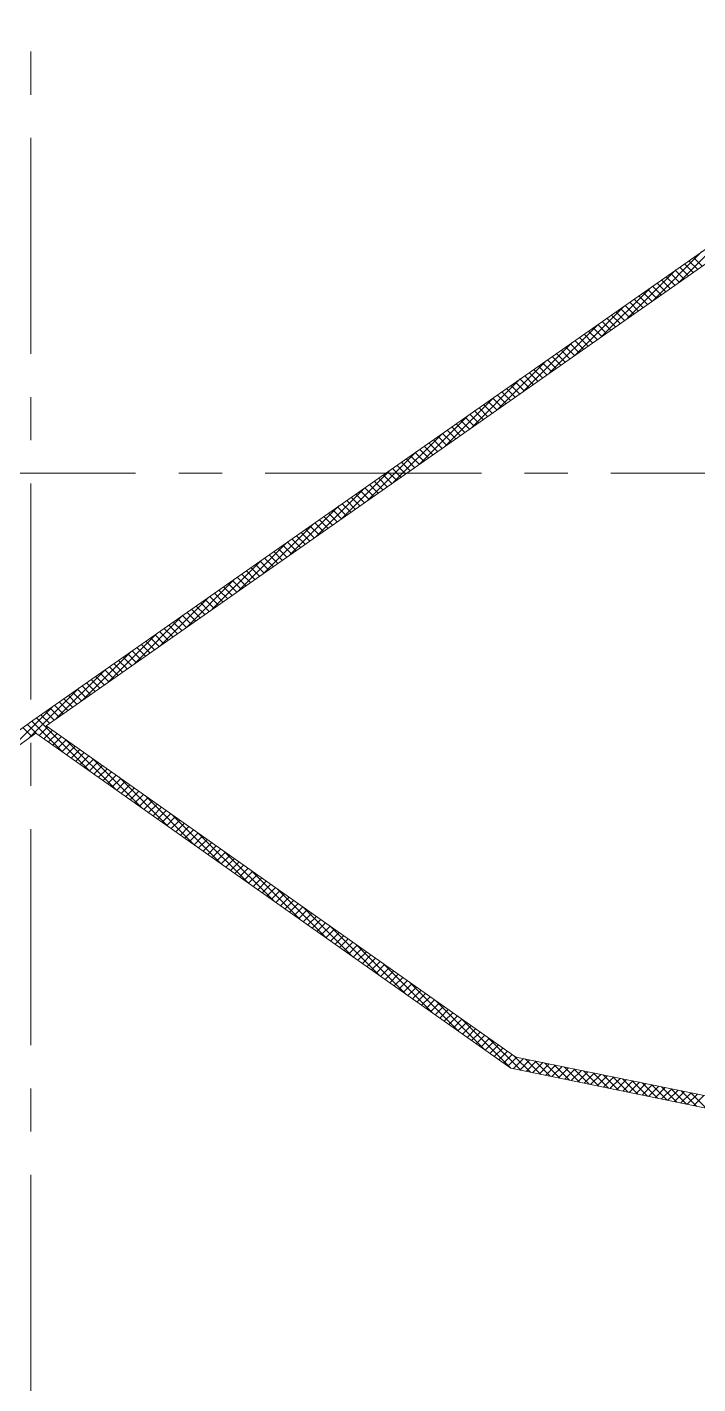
# Model space of a CAD drawing. Header units: millimetres. Extents: x -394 to 6212, y -2458 to 809.
# Drawn here: x 2861.34 to 2869.1, y -1843.38 to -1827.68 of the extents above; entities that cross this region are included whole.
import ezdxf

# ---------------------------------------------------------------- set-up
doc = ezdxf.new("R2010")
doc.units = ezdxf.units.MM
doc.linetypes.add('CENTERX2', pattern=[4, 2.5, -0.5, 0.5, -0.5])
for name, color, linetype, lineweight, true_color in [('1', 1, 'Continuous', 18, 0xff0000), ('2', 2, 'Continuous', 18, 0xffff00), ('3', 3, 'CENTERX2', 18, 0x00ff00)]:
    doc.layers.add(name, color=color, linetype=linetype, lineweight=lineweight, true_color=true_color)

msp = doc.modelspace()

# ---------------------------------------------------------------- linework, layer by layer
at = {"layer": '1'}
for p, q in [((2870.42308, -1829.38226), (2861.41011, -1835.69914)), ((2870.4332, -1829.54416), (2861.56301, -1835.76097)), ((2861.41011, -1835.69914), (2855.89552, -1839.6953)), ((2861.44339, -1835.84593), (2855.95354, -1839.82416)), ((2861.44339, -1835.84593), (2866.93938, -1839.72559)), ((2861.56301, -1835.76097), (2866.99547, -1839.59579)), ((2866.99547, -1839.59579), (2879.03907, -1842.05141)), ((2866.93938, -1839.72559), (2879.03907, -1842.19265))]:
    msp.add_line(p, q, dxfattribs=at)
at = {"layer": '2'}
for p, q in [((2868.88524, -1830.62908), (2869.45018, -1830.06413)), ((2868.58503, -1830.83948), (2869.14998, -1830.27454)), ((2869.15284, -1830.44152), (2869.05348, -1830.34216)), ((2868.28482, -1831.04989), (2868.84977, -1830.48494)), ((2868.88885, -1830.62654), (2868.78949, -1830.52719)), ((2868.94165, -1830.58954), (2868.84229, -1830.49018)), ((2868.99445, -1830.55253), (2868.89509, -1830.45318)), ((2869.04725, -1830.51553), (2868.94789, -1830.41617)), ((2869.10004, -1830.47853), (2869.00069, -1830.37917)), ((2868.67766, -1830.77456), (2868.5783, -1830.6752)), ((2868.73046, -1830.73756), (2868.6311, -1830.6382)), ((2868.78326, -1830.70055), (2868.6839, -1830.60119)), ((2868.83605, -1830.66355), (2868.7367, -1830.56419)), ((2867.98461, -1831.26029), (2868.54956, -1830.69535)), ((2868.46647, -1830.92258), (2868.36711, -1830.82322)), ((2868.51926, -1830.88557), (2868.41991, -1830.78622)), ((2868.57206, -1830.84857), (2868.4727, -1830.74921)), ((2868.62486, -1830.81157), (2868.5255, -1830.71221)), ((2867.68441, -1831.4707), (2868.24935, -1830.90575)), ((2868.25527, -1831.0706), (2868.15592, -1830.97124)), ((2868.30807, -1831.03359), (2868.20871, -1830.93423)), ((2868.36087, -1830.99659), (2868.26151, -1830.89723)), ((2868.41367, -1830.95958), (2868.31431, -1830.86022)), ((2867.3842, -1831.6811), (2867.94914, -1831.11616)), ((2867.99128, -1831.25562), (2867.89193, -1831.15626)), ((2868.04408, -1831.21861), (2867.94472, -1831.11926)), ((2868.09688, -1831.18161), (2867.99752, -1831.08225)), ((2868.14968, -1831.1446), (2868.05032, -1831.04525)), ((2868.20248, -1831.1076), (2868.10312, -1831.00824)), ((2867.78009, -1831.40364), (2867.68073, -1831.30428)), ((2867.83289, -1831.36663), (2867.73353, -1831.26727)), ((2867.88569, -1831.32963), (2867.78633, -1831.23027)), ((2867.93848, -1831.29262), (2867.83913, -1831.19326)), ((2867.08399, -1831.89151), (2867.64894, -1831.32656)), ((2867.5689, -1831.55165), (2867.46954, -1831.4523)), ((2867.6217, -1831.51465), (2867.52234, -1831.41529)), ((2867.67449, -1831.47764), (2867.57514, -1831.37829)), ((2867.72729, -1831.44064), (2867.62793, -1831.34128)), ((2866.78378, -1832.10191), (2867.34873, -1831.53697)), ((2867.35771, -1831.69967), (2867.25835, -1831.60031)), ((2867.4105, -1831.66267), (2867.31115, -1831.56331)), ((2867.4633, -1831.62566), (2867.36394, -1831.5263)), ((2867.5161, -1831.58866), (2867.41674, -1831.4893)), ((2866.48357, -1832.31232), (2867.04852, -1831.74737)), ((2867.09371, -1831.88469), (2866.99436, -1831.78533)), ((2867.14651, -1831.84769), (2867.04715, -1831.74833)), ((2867.19931, -1831.81068), (2867.09995, -1831.71133)), ((2867.25211, -1831.77368), (2867.15275, -1831.67432)), ((2867.30491, -1831.73668), (2867.20555, -1831.63732)), ((2866.88252, -1832.03271), (2866.78316, -1831.93335)), ((2866.93532, -1831.99571), (2866.83596, -1831.89635)), ((2866.98812, -1831.9587), (2866.88876, -1831.85934)), ((2867.04092, -1831.9217), (2866.94156, -1831.82234)), ((2866.18337, -1832.52273), (2866.74831, -1831.95778)), ((2866.67133, -1832.18073), (2866.57197, -1832.08137)), ((2866.72413, -1832.14372), (2866.62477, -1832.04437)), ((2866.77693, -1832.10672), (2866.67757, -1832.00736)), ((2866.82972, -1832.06971), (2866.73037, -1831.97036)), ((2865.88316, -1832.73313), (2866.4481, -1832.16819)), ((2866.46014, -1832.32875), (2866.36078, -1832.22939)), ((2866.51293, -1832.29174), (2866.41358, -1832.19238)), ((2866.56573, -1832.25474), (2866.46637, -1832.15538)), ((2866.61853, -1832.21773), (2866.51917, -1832.11837)), ((2865.58295, -1832.94354), (2866.14789, -1832.37859)), ((2866.24894, -1832.47676), (2866.14959, -1832.37741)), ((2866.30174, -1832.43976), (2866.20238, -1832.3404)), ((2866.35454, -1832.40275), (2866.25518, -1832.3034)), ((2866.40734, -1832.36575), (2866.30798, -1832.26639)), ((2865.98495, -1832.66179), (2865.8856, -1832.56243)), ((2866.03775, -1832.62478), (2865.93839, -1832.52542)), ((2866.09055, -1832.58778), (2865.99119, -1832.48842)), ((2866.14335, -1832.55077), (2866.04399, -1832.45141)), ((2866.19615, -1832.51377), (2866.09679, -1832.41441)), ((2865.28274, -1833.15394), (2865.84769, -1832.589)), ((2865.77376, -1832.8098), (2865.6744, -1832.71045)), ((2865.82656, -1832.7728), (2865.7272, -1832.67344)), ((2865.87936, -1832.73579), (2865.78, -1832.63644)), ((2865.93216, -1832.69879), (2865.8328, -1832.59943)), ((2864.98253, -1833.36435), (2865.54748, -1832.7994)), ((2865.56257, -1832.95782), (2865.46321, -1832.85846)), ((2865.61537, -1832.92082), (2865.51601, -1832.82146)), ((2865.66816, -1832.88381), (2865.56881, -1832.78445)), ((2865.72096, -1832.84681), (2865.6216, -1832.74745)), ((2864.68232, -1833.57475), (2865.24727, -1833.00981)), ((2865.35138, -1833.10584), (2865.25202, -1833.00648)), ((2865.40417, -1833.06883), (2865.30482, -1832.96948)), ((2865.45697, -1833.03183), (2865.35761, -1832.93247)), ((2865.50977, -1832.99483), (2865.41041, -1832.89547)), ((2865.08738, -1833.29086), (2864.98803, -1833.1915)), ((2865.14018, -1833.25386), (2865.04082, -1833.1545)), ((2865.19298, -1833.21685), (2865.09362, -1833.11749)), ((2865.24578, -1833.17985), (2865.14642, -1833.08049)), ((2865.29858, -1833.14284), (2865.19922, -1833.04348)), ((2864.38212, -1833.78516), (2864.94706, -1833.22021)), ((2864.87619, -1833.43888), (2864.77683, -1833.33952)), ((2864.92899, -1833.40187), (2864.82963, -1833.30252)), ((2864.98179, -1833.36487), (2864.88243, -1833.26551)), ((2865.03459, -1833.32786), (2864.93523, -1833.22851)), ((2864.08191, -1833.99556), (2864.64685, -1833.43062)), ((2864.665, -1833.5869), (2864.56564, -1833.48754)), ((2864.7178, -1833.54989), (2864.61844, -1833.45053)), ((2864.7706, -1833.51289), (2864.67124, -1833.41353)), ((2864.82339, -1833.47588), (2864.72404, -1833.37652)), ((2863.7817, -1834.20597), (2864.34665, -1833.64102)), ((2864.45381, -1833.73491), (2864.35445, -1833.63556)), ((2864.5066, -1833.69791), (2864.40725, -1833.59855)), ((2864.5594, -1833.6609), (2864.46005, -1833.56155)), ((2864.6122, -1833.6239), (2864.51284, -1833.52454)), ((2864.18982, -1833.91994), (2864.09046, -1833.82058)), ((2864.24261, -1833.88293), (2864.14326, -1833.78357)), ((2864.29541, -1833.84593), (2864.19605, -1833.74657)), ((2864.34821, -1833.80892), (2864.24885, -1833.70956)), ((2864.40101, -1833.77192), (2864.30165, -1833.67256)), ((2863.48149, -1834.41637), (2864.04644, -1833.85143)), ((2863.97862, -1834.06795), (2863.87927, -1833.9686)), ((2864.03142, -1834.03095), (2863.93206, -1833.93159)), ((2864.08422, -1833.99394), (2863.98486, -1833.89459)), ((2864.13702, -1833.95694), (2864.03766, -1833.85758)), ((2863.18128, -1834.62678), (2863.74623, -1834.06183)), ((2863.76743, -1834.21597), (2863.66807, -1834.11661)), ((2863.82023, -1834.17897), (2863.72087, -1834.07961)), ((2863.87303, -1834.14196), (2863.77367, -1834.0426)), ((2863.92583, -1834.10496), (2863.82647, -1834.0056)), ((2862.88108, -1834.83719), (2863.44602, -1834.27224)), ((2863.55624, -1834.36399), (2863.45688, -1834.26463)), ((2863.60904, -1834.32698), (2863.50968, -1834.22763)), ((2863.66183, -1834.28998), (2863.56248, -1834.19062)), ((2863.71463, -1834.25298), (2863.61527, -1834.15362)), ((2863.29225, -1834.54901), (2863.19289, -1834.44965)), ((2863.34505, -1834.51201), (2863.24569, -1834.41265)), ((2863.39784, -1834.475), (2863.29849, -1834.37564)), ((2863.45064, -1834.438), (2863.35128, -1834.33864)), ((2863.50344, -1834.40099), (2863.40408, -1834.30163)), ((2862.58087, -1835.04759), (2863.14581, -1834.48265)), ((2863.08105, -1834.69703), (2862.9817, -1834.59767)), ((2863.13385, -1834.66002), (2863.03449, -1834.56067)), ((2863.18665, -1834.62302), (2863.08729, -1834.52366)), ((2863.23945, -1834.58601), (2863.14009, -1834.48666)), ((2862.28066, -1835.258), (2862.84561, -1834.69305)), ((2862.86986, -1834.84505), (2862.7705, -1834.74569)), ((2862.92266, -1834.80804), (2862.8233, -1834.70868)), ((2862.97546, -1834.77104), (2862.8761, -1834.67168)), ((2863.02826, -1834.73403), (2862.9289, -1834.63467)), ((2861.98045, -1835.4684), (2862.5454, -1834.90346)), ((2862.65867, -1834.99306), (2862.55931, -1834.89371)), ((2862.71147, -1834.95606), (2862.61211, -1834.8567)), ((2862.76427, -1834.91905), (2862.66491, -1834.8197)), ((2862.81706, -1834.88205), (2862.71771, -1834.78269)), ((2862.39468, -1835.17809), (2862.29532, -1835.07873)), ((2862.44748, -1835.14108), (2862.34812, -1835.04172)), ((2862.50028, -1835.10408), (2862.40092, -1835.00472)), ((2862.55307, -1835.06707), (2862.45372, -1834.96771)), ((2862.60587, -1835.03007), (2862.50651, -1834.93071)), ((2861.68024, -1835.67881), (2862.24519, -1835.11386)), ((2862.18349, -1835.3261), (2862.08413, -1835.22674)), ((2862.23628, -1835.2891), (2862.13693, -1835.18974)), ((2862.28908, -1835.25209), (2862.18972, -1835.15274)), ((2862.34188, -1835.21509), (2862.24252, -1835.11573)), ((2861.3705, -1835.89875), (2861.94498, -1835.32427)), ((2861.97229, -1835.47412), (2861.87294, -1835.37476)), ((2862.02509, -1835.43712), (2861.92573, -1835.33776)), ((2862.07789, -1835.40011), (2861.97853, -1835.30075)), ((2862.13069, -1835.36311), (2862.03133, -1835.26375)), ((2861.04436, -1836.13509), (2861.64477, -1835.53467)), ((2861.7611, -1835.62214), (2861.66174, -1835.52278)), ((2861.8139, -1835.58513), (2861.71454, -1835.48578)), ((2861.8667, -1835.54813), (2861.76734, -1835.44877)), ((2861.9195, -1835.51113), (2861.82014, -1835.41177)), ((2861.75787, -1836.06792), (2861.39792, -1835.70797)), ((2862.06322, -1836.28347), (2861.45055, -1835.6708)), ((2861.60271, -1835.73315), (2861.50335, -1835.63379)), ((2861.6555, -1835.69615), (2861.55615, -1835.59679)), ((2861.7083, -1835.65914), (2861.60894, -1835.55978)), ((2861.39288, -1835.88253), (2861.29378, -1835.78344)), ((2861.45251, -1835.85236), (2861.34585, -1835.74571)), ((2861.48427, -1835.87478), (2861.58357, -1835.77548)), ((2861.53691, -1835.91194), (2861.63621, -1835.81264)), ((2861.58955, -1835.9491), (2861.68885, -1835.8498)), ((2861.6422, -1835.98626), (2861.7415, -1835.88696)), ((2861.69484, -1836.02342), (2861.79414, -1835.92412)), ((2861.74748, -1836.06058), (2861.84678, -1835.96129)), ((2862.36858, -1836.49902), (2861.79258, -1835.92303)), ((2861.80012, -1836.09775), (2861.89942, -1835.99845)), ((2861.85276, -1836.13491), (2861.95206, -1836.03561)), ((2861.90541, -1836.17207), (2862.00471, -1836.07277)), ((2861.95805, -1836.20923), (2862.05735, -1836.10993)), ((2862.01069, -1836.24639), (2862.10999, -1836.14709)), ((2862.67393, -1836.71457), (2862.09794, -1836.13858)), ((2862.06333, -1836.28355), (2862.16263, -1836.18425)), ((2862.11597, -1836.32071), (2862.21527, -1836.22141)), ((2862.16862, -1836.35787), (2862.26792, -1836.25857)), ((2862.22126, -1836.39503), (2862.32056, -1836.29573)), ((2862.2739, -1836.43219), (2862.3732, -1836.33289)), ((2862.32654, -1836.46935), (2862.42584, -1836.37005)), ((2862.37919, -1836.50651), (2862.47849, -1836.40721)), ((2862.97929, -1836.93013), (2862.40329, -1836.35413)), ((2862.43183, -1836.54367), (2862.53113, -1836.44437)), ((2862.48447, -1836.58083), (2862.58377, -1836.48153)), ((2862.53711, -1836.61799), (2862.63641, -1836.51869)), ((2862.58975, -1836.65515), (2862.68905, -1836.55585)), ((2862.6424, -1836.69231), (2862.7417, -1836.59301)), ((2862.69504, -1836.72947), (2862.79434, -1836.63017)), ((2863.28464, -1837.14568), (2862.70865, -1836.56968)), ((2862.74768, -1836.76663), (2862.84698, -1836.66733)), ((2862.80032, -1836.80379), (2862.89962, -1836.70449)), ((2862.85296, -1836.84095), (2862.95226, -1836.74166)), ((2862.90561, -1836.87812), (2863.00491, -1836.77882)), ((2863.59, -1837.36123), (2863.014, -1836.78524)), ((2862.95825, -1836.91528), (2863.05755, -1836.81598)), ((2863.01089, -1836.95244), (2863.11019, -1836.85314)), ((2863.06353, -1836.9896), (2863.16283, -1836.8903)), ((2863.11617, -1837.02676), (2863.21547, -1836.92746)), ((2863.16882, -1837.06392), (2863.26812, -1836.96462)), ((2863.22146, -1837.10108), (2863.32076, -1837.00178)), ((2863.2741, -1837.13824), (2863.3734, -1837.03894)), ((2863.89535, -1837.57679), (2863.31936, -1837.00079)), ((2863.32674, -1837.1754), (2863.42604, -1837.0761)), ((2863.37939, -1837.21256), (2863.47868, -1837.11326)), ((2863.43203, -1837.24972), (2863.53133, -1837.15042)), ((2863.48467, -1837.28688), (2863.58397, -1837.18758)), ((2863.53731, -1837.32404), (2863.63661, -1837.22474)), ((2863.58995, -1837.3612), (2863.68925, -1837.2619)), ((2864.20071, -1837.79234), (2863.62471, -1837.21634)), ((2863.6426, -1837.39836), (2863.7419, -1837.29906)), ((2863.69524, -1837.43552), (2863.79454, -1837.33622)), ((2863.74788, -1837.47268), (2863.84718, -1837.37338)), ((2863.80052, -1837.50984), (2863.89982, -1837.41054)), ((2864.50606, -1838.00789), (2863.93007, -1837.43189)), ((2863.85316, -1837.547), (2863.95246, -1837.4477)), ((2863.90581, -1837.58416), (2864.00511, -1837.48486)), ((2863.95845, -1837.62132), (2864.05775, -1837.52202)), ((2864.01109, -1837.65848), (2864.11039, -1837.55919)), ((2864.06373, -1837.69565), (2864.16303, -1837.59635)), ((2864.11637, -1837.73281), (2864.21567, -1837.63351)), ((2864.16902, -1837.76997), (2864.26832, -1837.67067)), ((2864.22166, -1837.80713), (2864.32096, -1837.70783)), ((2864.81142, -1838.22344), (2864.23542, -1837.64745)), ((2864.2743, -1837.84429), (2864.3736, -1837.74499)), ((2864.32694, -1837.88145), (2864.42624, -1837.78215)), ((2864.37958, -1837.91861), (2864.47888, -1837.81931)), ((2864.43223, -1837.95577), (2864.53153, -1837.85647)), ((2864.48487, -1837.99293), (2864.58417, -1837.89363)), ((2865.11677, -1838.439), (2864.54078, -1837.863)), ((2864.53751, -1838.03009), (2864.63681, -1837.93079)), ((2864.59015, -1838.06725), (2864.68945, -1837.96795)), ((2864.6428, -1838.10441), (2864.7421, -1838.00511)), ((2864.69544, -1838.14157), (2864.79474, -1838.04227)), ((2864.74808, -1838.17873), (2864.84738, -1838.07943)), ((2864.80072, -1838.21589), (2864.90002, -1838.11659)), ((2865.42213, -1838.65455), (2864.84613, -1838.07855)), ((2864.85336, -1838.25305), (2864.95266, -1838.15375)), ((2864.90601, -1838.29021), (2865.00531, -1838.19091)), ((2864.95865, -1838.32737), (2865.05795, -1838.22807)), ((2865.01129, -1838.36453), (2865.11059, -1838.26523)), ((2865.06393, -1838.40169), (2865.16323, -1838.30239)), ((2865.11657, -1838.43885), (2865.21587, -1838.33956)), ((2865.72748, -1838.8701), (2865.15149, -1838.2941)), ((2865.16922, -1838.47602), (2865.26852, -1838.37672)), ((2865.22186, -1838.51318), (2865.32116, -1838.41388)), ((2865.2745, -1838.55034), (2865.3738, -1838.45104)), ((2865.32714, -1838.5875), (2865.42644, -1838.4882)), ((2865.37978, -1838.62466), (2865.47908, -1838.52536)), ((2866.03284, -1839.08565), (2865.45684, -1838.50966)), ((2865.43243, -1838.66182), (2865.53173, -1838.56252)), ((2865.48507, -1838.69898), (2865.58437, -1838.59968)), ((2865.53771, -1838.73614), (2865.63701, -1838.63684)), ((2865.59035, -1838.7733), (2865.68965, -1838.674)), ((2865.643, -1838.81046), (2865.74229, -1838.71116)), ((2865.69564, -1838.84762), (2865.79494, -1838.74832)), ((2865.74828, -1838.88478), (2865.84758, -1838.78548)), ((2866.3382, -1839.30121), (2865.7622, -1838.72521)), ((2865.80092, -1838.92194), (2865.90022, -1838.82264)), ((2865.85356, -1838.9591), (2865.95286, -1838.8598)), ((2865.90621, -1838.99626), (2866.00551, -1838.89696)), ((2865.95885, -1839.03342), (2866.05815, -1838.93412)), ((2866.01149, -1839.07058), (2866.11079, -1838.97128)), ((2866.06413, -1839.10774), (2866.16343, -1839.00844)), ((2866.64355, -1839.51676), (2866.06755, -1838.94076)), ((2866.11677, -1839.1449), (2866.21607, -1839.0456)), ((2866.16942, -1839.18206), (2866.26872, -1839.08276)), ((2866.22206, -1839.21922), (2866.32136, -1839.11992)), ((2866.2747, -1839.25639), (2866.374, -1839.15709)), ((2866.9429, -1839.7263), (2866.37291, -1839.15632)), ((2866.32734, -1839.29355), (2866.42664, -1839.19425)), ((2866.37998, -1839.33071), (2866.47928, -1839.23141)), ((2866.43263, -1839.36787), (2866.53193, -1839.26857)), ((2866.48527, -1839.40503), (2866.58457, -1839.30573)), ((2866.53791, -1839.44219), (2866.63721, -1839.34289)), ((2866.59055, -1839.47935), (2866.68985, -1839.38005)), ((2866.64319, -1839.51651), (2866.74249, -1839.41721)), ((2867.0557, -1839.7493), (2866.67826, -1839.37187)), ((2866.69584, -1839.55367), (2866.79514, -1839.45437)), ((2866.74848, -1839.59083), (2866.84778, -1839.49153)), ((2866.80112, -1839.62799), (2866.90042, -1839.52869)), ((2866.85376, -1839.66515), (2866.95306, -1839.56585)), ((2866.90641, -1839.70231), (2867.00997, -1839.59874)), ((2866.96725, -1839.73127), (2867.08457, -1839.61395)), ((2867.1685, -1839.7723), (2866.98362, -1839.58742)), ((2867.04184, -1839.74648), (2867.15916, -1839.62916)), ((2867.28131, -1839.7953), (2867.1039, -1839.61789)), ((2867.11644, -1839.76169), (2867.23375, -1839.64437)), ((2867.19103, -1839.7769), (2867.30835, -1839.65958)), ((2867.39411, -1839.8183), (2867.2167, -1839.64089)), ((2867.26562, -1839.79211), (2867.38294, -1839.67479)), ((2867.50691, -1839.8413), (2867.3295, -1839.66389)), ((2867.34022, -1839.80732), (2867.45753, -1839.69)), ((2867.41481, -1839.82252), (2867.53213, -1839.70521)), ((2867.61971, -1839.8643), (2867.4423, -1839.68689)), ((2867.4894, -1839.83773), (2867.60672, -1839.72042)), ((2867.73251, -1839.8873), (2867.5551, -1839.70989)), ((2867.564, -1839.85294), (2867.68131, -1839.73563)), ((2867.63859, -1839.86815), (2867.75591, -1839.75084)), ((2867.84532, -1839.9103), (2867.66791, -1839.73289)), ((2867.71318, -1839.88336), (2867.8305, -1839.76604)), ((2867.95812, -1839.9333), (2867.78071, -1839.75589)), ((2867.78778, -1839.89857), (2867.90509, -1839.78125)), ((2868.07092, -1839.9563), (2867.89351, -1839.77889)), ((2867.86237, -1839.91378), (2867.97969, -1839.79646)), ((2867.93696, -1839.92899), (2868.05428, -1839.81167)), ((2868.18372, -1839.9793), (2868.00631, -1839.80189)), ((2868.01156, -1839.9442), (2868.12887, -1839.82688)), ((2868.08615, -1839.95941), (2868.20347, -1839.84209)), ((2868.29653, -1840.0023), (2868.11912, -1839.82489)), ((2868.16074, -1839.97462), (2868.27806, -1839.8573)), ((2868.40933, -1840.0253), (2868.23192, -1839.84789)), ((2868.23534, -1839.98983), (2868.35265, -1839.87251)), ((2868.30993, -1840.00503), (2868.42725, -1839.88772)), ((2868.52213, -1840.0483), (2868.34472, -1839.87089)), ((2868.38452, -1840.02024), (2868.50184, -1839.90293)), ((2868.63493, -1840.0713), (2868.45752, -1839.89389)), ((2868.45912, -1840.03545), (2868.57643, -1839.91814)), ((2868.53371, -1840.05066), (2868.65103, -1839.93335)), ((2868.74774, -1840.0943), (2868.57033, -1839.91689)), ((2868.6083, -1840.06587), (2868.72562, -1839.94855)), ((2868.86054, -1840.1173), (2868.68313, -1839.93989)), ((2868.6829, -1840.08108), (2868.80021, -1839.96376)), ((2868.75749, -1840.09629), (2868.87481, -1839.97897)), ((2868.97334, -1840.1403), (2868.79593, -1839.96289)), ((2868.83208, -1840.1115), (2868.9494, -1839.99418)), ((2868.90668, -1840.12671), (2869.02399, -1840.00939)), ((2869.08614, -1840.1633), (2868.90873, -1839.98589)), ((2868.98127, -1840.14192), (2869.09859, -1840.0246)), ((2869.19894, -1840.1863), (2869.02154, -1840.00889)), ((2869.05586, -1840.15713), (2869.17318, -1840.03981))]:
    msp.add_line(p, q, dxfattribs=at)
at = {"layer": '3'}
for p, q in [((2861.38447, -1895.45793), (2861.38447, -1816.37768)), ((2840.0981, -1832.83929), (2883.96555, -1832.83929))]:
    msp.add_line(p, q, dxfattribs=at)

doc.saveas('drawing.dxf')
